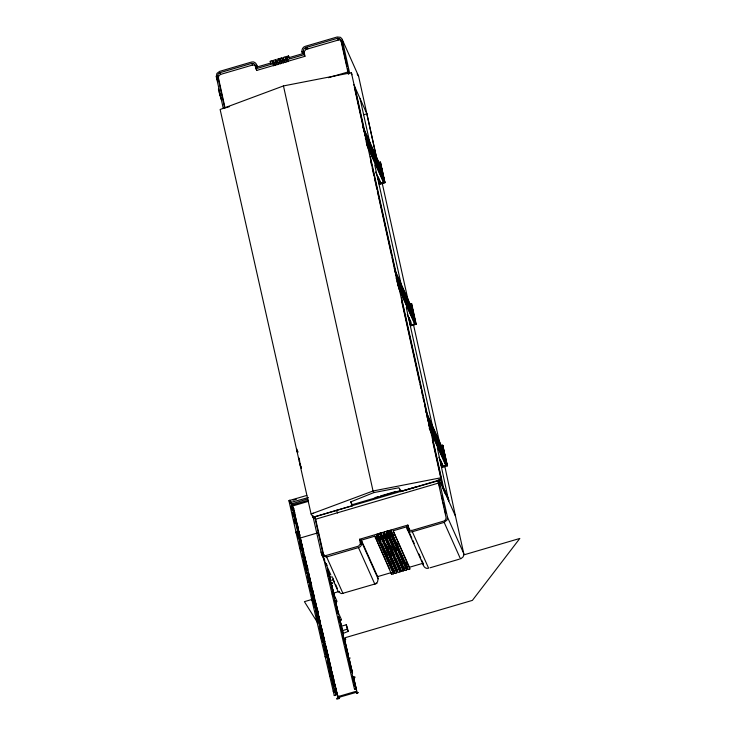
<?xml version="1.0" encoding="UTF-8"?>
<svg xmlns="http://www.w3.org/2000/svg" width="736" height="736" viewBox="0 0 736 736"><rect width="100%" height="100%" fill="white"/><g stroke="black" fill="none" stroke-linecap="round" stroke-linejoin="round"><path stroke-width="1.1" d="M306.792 495.429L289.588 500.471L289.818 501.51M291.005 502.007L291.226 502.706L291.079 502.062M296.166 532.809L288.917 500.728L289.809 500.14L290.223 500.811M295.918 532.542L296.194 532.018M292.183 504.629L292.422 505.31M354.458 689.016L355.893 688.629L354.458 689.016L323.168 556.425M440.257 460.083L441.793 467.507L447.414 465.86L442.722 445.216L447.414 465.86M335.542 694.416L336.278 694.204L335.938 694.563M290.49 501.326L289.478 500.673L289.552 501.842M336.711 612.38L336.748 612.858M334.264 695.548L335.598 695.17L334.264 695.548L296.01 532.413L297.372 532.165L296.967 532.965M291.842 504.5C291.612 503.093 291.99 503.921 291.208 504.5M313.15 600.282C313.794 598.331 310.417 600.217 312.487 600.65M332.295 593.75L332.341 594.522M326.37 657L326.324 656.227M345.506 650.468C344.798 652.216 348.073 650.882 346.362 650.109M334.53 691.316C335.174 689.365 331.798 691.251 333.868 691.684M336.674 698.28C335.966 700.037 339.241 698.694 337.53 697.921M353.676 684.784L354.412 685.676M298.577 536.903L299.156 537.05M297.491 533.241L296.994 532.974M292.468 505.991L291.879 505.982M298.457 534.695L297.914 534.695M292.578 515.678L292.496 516.589M299.856 547.602L300.095 548.651M308.761 581.946C309.957 580.18 306.24 581.201 308.034 582.158M317.529 618.893C318.725 617.127 315.008 618.148 316.802 619.105M321.963 637.956L322.156 637.174L321.347 636.925M330.114 675.372L330.032 676.283M334.567 683.588L333.39 683.799M350.474 669.401L350.704 670.459M297.97 535.422L298.439 535.652M293.379 516.635L293.305 515.467M300.656 548.55L300.582 547.391M303.664 562.856L303.563 563.969M304.299 563.923L304.4 562.801M321.172 637.008L321.236 638.167M330.915 676.329L331.264 675.427L330.28 675.262M351.274 670.358L351.624 669.456L350.63 669.291M354.596 685.602L355.01 684.857L354.338 684.425M355.755 688.519L355.129 688.556M296.985 532.652L296.994 531.962M298.77 535.983L299.221 536.277L292.146 505.623M296.902 532.79L297.408 532.266L296.921 531.806M331.494 580.29L333.445 579.444L332.654 577.668M331.688 582.535L332.7 583.188L331.338 583.436M333.031 594.642L333.629 593.814L332.957 593.391M337.548 613.106L338.137 612.288L337.465 611.855M357.328 692.052L358.34 692.705L356.978 692.944M343.252 633.374L348.183 631.378L347.199 626.943L346.233 624.781L340.842 626.364M378.405 162.564L380.512 162.196L385.02 182.675L379.399 184.313L377.954 176.879M351.403 72.708L441.48 479.835L400.642 491.611L398.912 487.766L373.805 492.605L350.676 501.906L352.397 505.77L313.159 517.316L311.098 514.022L220.128 109.498L283.461 85.928L351.403 72.708L351.9 74.778M311.098 514.022L313.334 513.176M311.944 513.7L373.042 490.986L440.984 477.765L441.48 479.835M314.079 518.604L312.855 515.872L321.54 554.217L322.948 556.388L326.637 556.959L358.478 547.593C361.652 546.774 362.692 542.92 361.321 540.16L374.891 536.167L386.078 561.163M390.991 530.021L391.681 533.112L407.983 569.572L409.86 569.02L393.153 530.794L406.732 526.801C406.557 529.791 409.225 532.846 412.326 531.751L444.167 522.385L447.166 519.846L447.497 517.169L439.125 480.24M347.006 66.332L341.504 41.474L340.372 40.176L338.965 39.854L306.001 49.432L304.124 51.695L304.925 56.313L256.671 70.435C255.475 68.163 255.889 62.367 251.749 63.388L219.898 72.708L218.086 74.069L217.672 76.185L224.701 108.072M255.797 66.553L254.334 65.108L252.503 65.062L220.644 74.382L218.831 75.734L218.426 77.86L225.05 107.944L229.448 106.656M348.404 74.364L340.86 40.14L339.627 38.511L337.465 38.309L305.615 47.628C301.834 48.861 303.646 53.875 304.925 56.313M290.334 502.992L290.932 503.139L290.398 503.433M291.75 503.884L307.795 498.916M378.424 496.579L375.13 497.554L375.47 498.309M380.622 495.935L395.986 491.409M315.634 519.211L438.785 482.982L437.699 480.553L314.557 516.782L315.634 519.211L323.941 556.131M313.49 517.951L314.888 517.537L323.049 554.144L325.22 555.754L358.542 546.14L360.41 543.867L359.619 539.249L407.845 525.062L409.382 530.27L407.845 525.062M378.175 535.201L376.768 535.615L393.079 572.074L394.478 571.66L394.873 573.427L396.75 572.875L396.06 569.784L381.138 536.424M391.285 531.346L389.878 531.76L406.189 568.22L407.588 567.806L407.983 569.572M375.286 537.933L377.163 537.39L393.466 573.841L391.598 574.393L374.891 536.167M377.881 533.876L378.562 536.976L380.438 536.424L396.75 572.875M381.846 536.01L383.714 535.458L400.025 571.918L398.148 572.461L381.846 536.01L381.156 532.91L379.748 533.324L396.354 571.108L397.762 570.694L392.159 558.182M385.121 535.044L386.998 534.492L403.3 570.952L401.433 571.504L385.121 535.044L384.431 531.953M388.396 534.078L390.273 533.526L406.576 569.986L404.708 570.538L388.396 534.078L387.716 530.987L386.308 531.401L402.905 569.176L404.312 568.772L404.708 570.538M391.681 533.112L393.548 532.57M380.963 536.71L382.37 536.296L381.156 532.91M387.522 534.778L388.921 534.364M377.568 538.945L379.758 538.301M381.938 537.657L391.773 534.759M378.479 540.086L389.473 536.857M391.672 536.204L393.87 535.56M380.954 541.429L379.095 537.262L377.688 537.676L377.393 536.342L392.785 570.75L394.183 570.336M401.433 571.504L401.037 569.728L399.63 570.142L383.327 533.692L384.726 533.278L385.646 535.33L384.238 535.744L383.944 534.419L399.335 568.818L400.743 568.404M387.688 534.492L402.61 567.852L404.018 567.438M407.588 567.806L392.205 533.398L390.798 533.812L390.503 532.487L405.895 566.886L407.293 566.472M361.321 540.16L377.623 576.619L391.202 572.626L391.598 574.393M393.153 530.794L409.464 567.254L423.044 563.261C422.869 566.251 425.537 569.305 428.628 568.21L412.326 531.751M341.826 593.602L376.979 583.4M430.036 567.796L459.384 559.158M223.293 108.486L216.274 76.599L216.89 73.425L219.613 71.383L251.464 62.063C254.555 60.978 257.223 64.032 257.039 67.022L270.627 63.048L270.232 61.281L272.108 60.729L273.038 62.818M276.313 61.861L275.384 59.772L273.516 60.324L275.117 65.476M279.597 60.895L278.668 58.816L276.791 59.358L278.392 64.51M281.667 63.554L280.066 58.402L281.943 57.859L282.872 59.938M286.157 58.981L285.218 56.893L283.351 57.445L284.952 62.597M288.227 61.631L286.626 56.488L288.503 55.936L289.432 58.015M272.495 62.505L273.902 62.091M279.054 60.582L280.462 60.177M285.614 58.668L287.012 58.254M255.926 68.761L304.17 54.648M328.44 77.694L348.238 71.898L347.502 68.558M363.667 114.733L366.859 113.804L353.804 84.612M381.616 183.08L383.52 182.528L383.125 180.752L366.942 144.578M409.28 304.235L411.7 303.802L416.208 324.272L410.587 325.91L408.811 317.372M409.851 304.465L411.728 303.913M410.706 313.527L412.16 313.094L411.774 311.328L412.16 313.094M416.208 324.272L415.757 323.647L410.614 325.137L408.894 317.363M411.875 325.064L414.727 324.236M440.8 445.758L442.538 445.252L447 465.281M441.048 446.062L442.925 445.51M293.084 500.241L296.369 499.275M292.302 504.942L308.329 500.241M308.246 501.4L292.827 505.926L337.907 697.746L325.174 644M441.72 466.744L446.936 465.216M446.954 465.226L441.821 466.734L440.349 460.064M443.063 466.661L444.967 466.109M350.87 501.814L352.167 504.703L400.402 490.553L400.642 491.611M415.693 487.02L400.264 491.547L399.722 490.323M443.017 488.207L443.615 488.032L448.721 499.45M299.837 534.621L299.368 534.63M317.805 532.873L299.938 538.108L301.466 541.567M448.675 500.885L437.304 447.81M381.193 537.758L392.113 534.557M377.697 538.945L379.886 538.301M382.085 537.657L393.033 534.446M378.111 539.194L385.784 536.94M387.973 536.296L393.447 534.695M379.068 539.856L383.447 538.577M385.646 537.933L393.309 535.679M330.096 577.41L332.258 576.776M314.263 598.764L304.419 601.652L317.704 622.904M332.865 593.308L339.443 591.376M463.662 554.935L519.809 538.458L472.392 600.383L345.037 637.744M341.817 630.807L347.217 629.225L348.183 631.378M337.465 696.771L356.38 691.214L356.822 692.199L337.861 697.636M339.416 698.492C336.812 699.31 341.495 698.041 338.836 696.146M308.439 497.518L291.088 502.375M335.22 692.843L335.736 692.953L335.257 693.238M439.466 481.004L438.04 481.316L446.09 517.583L445.685 519.699L443.872 521.06L412.031 530.426L409.869 530.233L408.627 528.595M334.503 691.564L334.99 691.711L334.466 691.978M336.131 600.935L336.876 601.827L335.533 601.763M341.789 632.206L342.58 631.516L341.9 630.918M345.074 638.471L345.819 639.363L344.476 639.299M289.708 501.032L288.917 500.728M296.81 531.944L295.927 532.422L296.249 533.02M328.698 574.908L329.25 575.828L327.971 575.92M315.661 608.157L316.627 607.31M325.698 657.358L325.064 656.595L326.177 656.135M328.872 664.866L329.848 664.019M354.375 676.697C356.003 676.789 354.145 678.914 353.584 677.552L356.767 691.012M341.265 593.593L338.22 591.661L332.718 579.223M292.744 509.303L293.885 508.502M311.227 589.628L312.377 588.828M324.429 645.638L325.579 644.837M380.374 162.573L384.772 182.537L380.144 162.058L384.79 182.537L379.656 184.055L377.862 176.888M341.191 619.436L341.09 620.549L340.032 620.062M349.894 657.68L349.793 658.794L348.744 658.306M357.172 74.023L358.579 76.185L376.74 158.654M415.757 323.647L411.332 303.655L415.803 323.684M410.559 325.882L408.701 317.345M319.746 626.354L320.73 626.52L321.144 625.775M319.516 625.802L321.936 629.666M220.699 97.492L221.067 97.658M288.503 55.936L288.889 57.702L302.478 53.728C301.107 50.977 302.146 47.122 305.32 46.304L337.171 36.984L340.409 37.278L341.9 38.741L358.579 76.185M340.86 40.14L341.605 41.814M337.465 38.309L338.21 39.983M347.493 70.233L348.238 71.898M363.069 126.978L379.252 163.162M362.995 127.714L379.647 164.928M363.842 130.52L380.034 166.704M363.777 131.266L380.42 168.47M364.624 134.062L381.202 172.012L364.559 134.798M365.406 137.604L381.588 173.779M365.332 138.34L381.984 175.554M366.188 141.146L382.37 177.321M366.114 141.882L382.757 179.096M366.868 145.314L383.52 182.528M378.424 177.459L380.273 181.59M375.572 171.994L380.659 183.365M307.022 47.224L307.768 48.889M305.615 47.628L306.36 49.303M303.388 51.106L304.134 52.78M301.99 51.52L302.919 53.599M394.257 268.576L410.44 304.759M394.643 270.351L410.835 306.526M395.039 272.118L411.222 308.301M395.425 273.893L411.608 310.068M395.812 275.66L411.994 311.843M396.207 277.435L412.39 313.61M396.134 278.171L412.776 315.376M396.989 280.977L413.172 317.152M396.916 281.704L413.558 318.918M397.762 284.51L413.945 320.694M397.67 285.145L414.313 322.35M398.526 287.951L414.708 324.125L411.847 324.962L407.229 314.622M409.152 318.026L411.001 322.156M286.626 56.488L287.555 58.567M286.819 62.045L285.218 56.893M284.032 60.536L283.737 59.211L282.33 59.625L283.544 63.002M280.066 58.402L281.005 60.49M280.269 63.968L278.668 58.816M277.472 62.459L277.178 61.134L275.77 61.548L276.984 64.924M273.709 65.881L272.108 60.729M270.232 61.281L271.161 63.36M425.923 411.203L441.646 446.347M425.85 411.948L442.032 448.123M426.696 414.745L442.419 449.898M426.632 415.49L442.814 451.665M427.018 417.257L443.201 453.431M427.874 420.063L443.596 455.207M427.8 420.799L443.983 456.973M428.646 423.605L444.369 458.749M428.573 424.332L444.756 460.515M428.508 425.077L445.151 462.282M429.336 427.772L445.519 463.947M429.263 428.508L445.906 465.722M440.809 460.653L442.667 464.784M438.895 457.249L443.054 466.55M256.551 64.814L257.48 66.893M255.144 65.228L255.898 66.893M449.015 500.784L443.928 489.403L432.713 438.757M439.254 479.817L455.474 516.12L463.882 554.153L463.192 556.802L461.012 558.642L460.469 558.845L444.167 522.385M251.749 63.388L252.503 65.062M438.822 481.546L438.076 479.881L439.696 487.112M447.497 517.169L463.8 553.619M219.898 72.708L220.644 74.382M217.672 76.185L218.426 77.86M216.274 76.599L217.672 79.727M216.761 78.807L217.69 80.896M399.547 488.63L400.402 490.553M218.399 89.028L221.472 99.894L221.472 99.158M220.598 95.542L219.236 92.497L220.478 96.959M406.732 526.801L411.856 538.255M412.795 540.344L414.193 543.462M418.848 553.886L420.716 558.044M421.645 560.133L423.044 563.261M407.229 529.009L423.531 565.469M396.575 542.496L397.974 545.624M405.435 562.304L406.833 565.432M395.158 547.63L396.557 550.758M401.221 561.182L402.15 563.27M396.382 551.043L387.716 530.987M397.32 553.132L404.312 568.772M390.945 546.517L392.812 550.684M387.044 538.458L394.974 556.177M395.904 558.265L400.568 568.689M387.2 546.434L388.139 548.522M390.006 552.69L391.405 555.818M382.84 537.335L384.698 541.503M385.636 543.591L391.23 556.103M385.793 551.568L387.66 555.735M389.988 560.952L391.386 564.08M381.892 543.508L394.018 570.621M378.562 536.976L394.873 573.427M387.007 563.252L389.804 569.498M361.808 542.377L378.111 578.827L377.504 582.01L375.323 583.85L374.78 584.053L358.478 547.593M359.619 539.249L360.364 540.914M360.401 542.791L361.146 544.456M336.407 510.278L337.631 513.01M296.534 448.61L297.924 451.711M297.85 452.456L296.921 450.386L297.316 452.152M299.405 459.531L298.485 457.47L299.8 461.306M300.582 464.839L299.267 461.003M301.41 467.544L300.021 464.444L301.337 468.28M326.637 556.959L342.948 593.418M322.948 553.812L323.693 555.478M321.052 552.009L322.911 556.177M323.84 558.256L324.778 560.344M326.177 563.463L327.106 565.552M333.16 579.094L334.558 582.213M335.496 584.301L337.355 588.469M321.54 554.217L330.86 575.055M333.564 593.667L336.932 601.183M294.179 511.235L294.842 512.725M338.082 612.131L341.44 619.648M299.837 535.67L298.844 531.217M356.509 692.291L356.932 693.22M356.196 692.383L356.62 693.312M338.634 697.535L339.057 698.464L338.523 696.238M338.321 697.627L338.744 698.556L338.21 696.32M385.02 182.675L384.569 182.05L379.426 183.54L384.542 182.022L380.144 162.058M218.969 91.08L218.491 89.442M328.753 572.58L330.335 579.287M331.66 584.872L334.825 598.276M335.625 601.634L338.532 613.916M340.115 620.623L343.546 635.15M344.604 639.621L348.045 654.138M349.103 658.61L352.535 673.136M328.698 572.461L330.28 579.168M331.605 584.752L334.779 598.156M335.57 601.514L338.477 613.796M340.06 620.503L343.5 635.03M344.558 639.501L348.257 655.141M349.048 658.49L352.48 673.017M353.538 677.488L356.187 688.666M328.495 572.534L329.599 577.116M330.924 582.71L334.098 596.114M335.156 600.585L338.321 613.99M339.59 619.464L342.82 632.988M344.089 638.452L348.054 655.215M348.579 657.45L352.332 673.21M353.068 676.439L356.031 688.85M333.141 592.664L333.923 596.252M336.84 608.304L337.631 611.662M339.747 620.595L342.111 630.881M343.96 638.701L347.41 652.998M348.459 657.699L351.624 671.103M352.949 676.697L355.322 686.752M345.681 646.484L346.472 649.833M348.588 658.775L351.228 669.944M352.811 676.651L354.927 685.584M307.142 565.791L307.933 569.14M317.446 609.362L318.237 612.711M300.849 540.141L303.701 552.313M304.492 555.662L305.081 558.017M305.55 560.133L307.4 567.953M308.458 572.424L311.687 585.948M312.69 590.3L314.594 598.239M315.118 600.475L316.176 604.946M316.655 607.062L318.292 613.879M318.771 615.995L320.408 622.822M321.724 628.406L324.843 641.7M325.901 646.171L331.458 669.631M331.982 671.867L333.886 679.806M334.944 684.268L337.585 695.446M300.334 538.982L303.554 552.506M304.032 554.622L307.777 570.382M308.255 572.498L311.484 586.022M311.954 588.138L320.206 622.895M320.675 625.011L324.696 641.884M299.221 538.016L303.158 554.769M304.465 560.354L306.829 570.4M307.354 572.636L311.282 589.389M311.806 591.615L314.953 605.02M315.477 607.255L318.624 620.65M319.148 622.886L321.512 632.932M322.037 635.168L325.974 651.921M327.281 657.506L328.072 660.854M328.596 663.09L329.645 667.552M330.17 669.788L332.525 679.834M333.049 682.07L334.098 686.541M334.622 688.767L335.671 693.238M298.319 535.468L301.732 549.994M302.257 552.23L304.621 562.286M305.146 564.521L308.301 577.935M309.608 583.519L312.763 596.924M313.288 599.159L315.652 609.215M316.958 614.808L319.323 624.864M319.847 627.1L323.785 643.862M324.309 646.098L327.465 659.502M327.989 661.738L330.354 671.793M331.669 677.378L334.024 687.433M334.549 689.669L335.082 691.904M297.684 534.327L298.733 538.798M299.258 541.034L301.613 551.08M302.137 553.316L303.186 557.778M303.71 560.013L306.848 573.408M307.372 575.644L308.945 582.342M310.252 587.926L311.3 592.388M311.825 594.624L314.962 608.019M315.486 610.254L317.842 620.301M319.148 625.885L323.076 642.629M323.601 644.865L325.956 654.911M327.262 660.496L329.618 670.542M330.142 672.778L334.07 689.522M297.445 535.744L297.97 537.97M309.212 585.856L309.736 588.082M317.326 620.374L317.842 622.61M329.093 670.487L329.608 672.713M327.971 572.277L328.753 575.626M329.277 577.861L330.317 582.332M332.396 591.275L333.178 594.624M328.035 569.857L329.848 577.686M330.363 579.922L333.988 595.58M335.285 601.174L336.315 605.645M336.84 607.881L338.394 614.597M338.91 616.832L339.94 621.304M340.464 623.539L342.792 633.604M343.307 635.84L344.347 640.311M344.862 642.556L348.754 659.327M349.269 661.563L350.299 666.034M352.112 673.863L353.924 681.692M327.262 567.999L329.075 575.81M330.896 583.62L335.561 603.704M336.085 605.93L337.64 612.628M338.413 615.977L339.977 622.665M340.492 624.901L342.047 631.598M342.829 634.938L344.384 641.636M345.681 647.211L346.463 650.56M347.236 653.908L348.018 657.257M350.088 666.181L350.87 669.53M312.837 515.899L313.159 517.316M380.19 167.955L379.804 166.189L380.19 167.964M380.972 171.497L380.586 169.731L381.064 171.939M366.841 113.703L376.777 158.645M382.269 183.476L408.259 301.006M413.457 324.521L439.944 444.286M444.654 465.557L455.474 516.12M378.184 177.385L379.408 182.924M360.088 98.652L370.015 143.557M374.734 164.892L401.295 285.016M406.263 307.473L433.329 429.842M444.719 490.13L445.712 494.62L443.182 488.971L432.363 440.054M365.111 133.05L354.954 87.133L354.356 87.317L363.52 128.745M370.309 156.566L396.557 275.264M401.516 297.657L427.763 416.364M370.705 161.221L371.689 165.701M372.186 167.937L373.916 175.775M374.412 178.02L375.406 182.5M375.903 184.736L376.887 189.216M377.384 191.452L378.378 195.932M378.874 198.177L391.506 255.282M391.994 257.526L395.214 272.081M401.654 301.199L419.483 381.818M419.98 384.063L420.974 388.544M421.47 390.779L422.455 395.26M422.952 397.495L423.945 401.976M424.442 404.22L426.172 412.059M439.245 479.154L439.475 480.222M441.646 495.852L442.63 500.314M443.127 502.541L444.112 506.994M444.608 509.22L445.602 513.682M409.464 567.254L409.86 569.02M405.895 566.886L406.576 569.986M402.61 567.852L403.3 570.952M399.335 568.818L400.025 571.918M389.583 530.435L390.273 533.526M386.308 531.401L386.998 534.492M392.785 570.75L393.466 573.841M383.033 532.358L383.714 535.458M373.575 491.547L373.805 492.605M283.461 85.928L373.042 490.986M379.748 533.324L380.438 536.424M376.473 534.29L377.163 537.39M377.623 576.619L378.111 578.827M352.167 504.703L352.397 505.77M360.557 541.806L360.953 543.573M346.233 624.781L347.217 629.225M297.427 524.648L298.411 529.11M293.452 507.904L299.589 535.652M292.643 509.165L293.627 513.627M294.124 515.862L298.319 534.833M291.125 505.696L292.109 510.14M292.597 512.357L293.581 516.801M294.069 519.018L295.053 523.462M380.816 170.246L381.202 172.012M379.022 162.647L379.408 164.422M381.358 173.273L381.754 175.039M410.21 304.244L410.596 306.02M412.546 314.87L412.942 316.636M441.416 445.841L441.802 447.617M443.753 456.458L444.139 458.234M378.092 177.404L379.316 182.951M377.918 177.588L379.399 184.313M440.137 460.009L440.8 463.027M441.085 464.296L441.554 466.44M342.268 39.735L349.756 73.72M281.943 57.859L282.624 60.95M275.384 59.772L276.064 62.873M256.091 67.776L256.671 70.435M381.45 534.244L380.043 534.649L381.45 534.244M388.01 532.312L386.602 532.726L388.01 532.312M357.236 693.128L356.509 693.349L357.236 693.128M382.527 178.581L382.14 176.806L382.527 178.581M411.378 309.552L410.992 307.786L411.378 309.562M413.715 320.178L413.328 318.403L413.715 320.178M442.584 451.15L442.189 449.383L442.584 451.15M443.366 454.692L442.971 452.925L443.366 454.692M444.921 461.776L444.535 460L444.921 461.776"/></g></svg>
